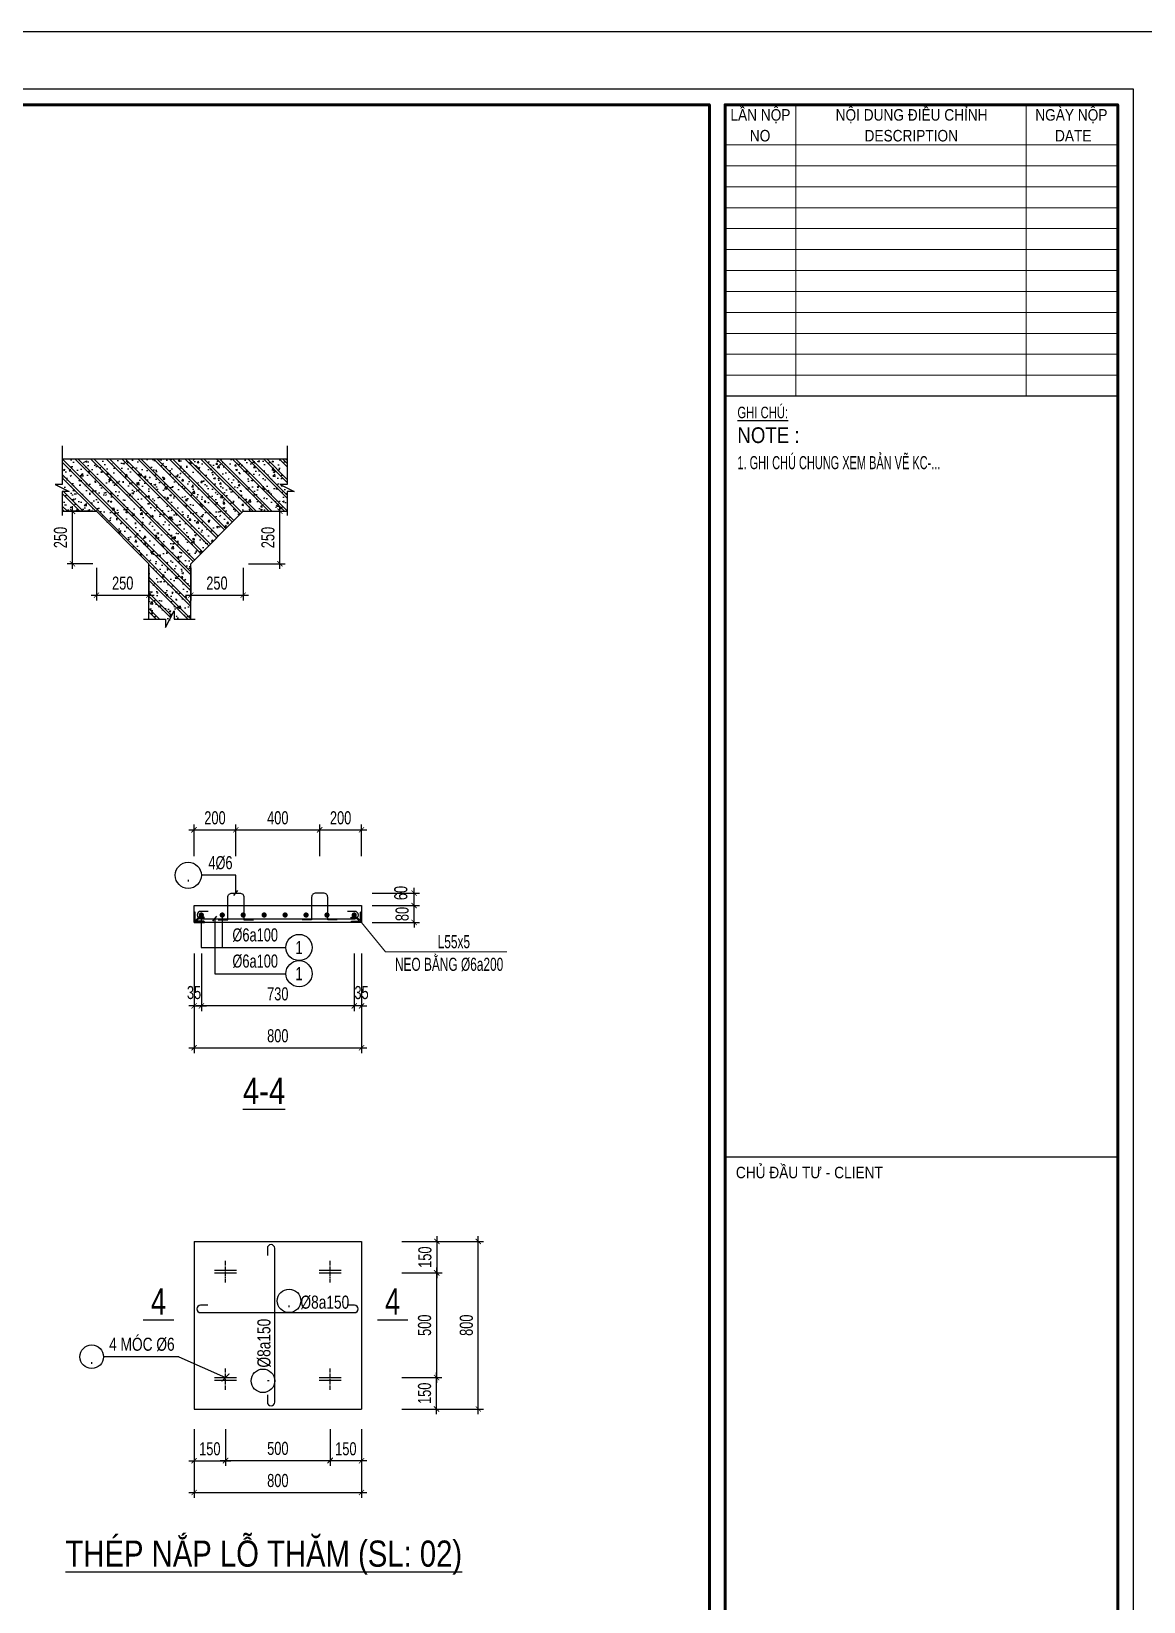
# Model space of a CAD drawing. Header units: millimetres. Extents: x -743195 to -406795, y -426565 to -367165.
# Drawn here: x -597144 to -575901, y -397150 to -367165 of the extents above; entities that cross this region are included whole.
import ezdxf
from ezdxf.enums import TextEntityAlignment as Align

# ---------------------------------------------------------------- set-up
doc = ezdxf.new("R2010")
doc.units = ezdxf.units.MM
doc.header["$LTSCALE"] = 1000
doc.header["$MEASUREMENT"] = 0
doc.linetypes.add('CENTER2', pattern=[1.125, 0.75, -0.125, 0.125, -0.125])
for name, color, linetype in [('BIGTEXT', 6, 'Continuous'), ('CDC -TEXT KHUNG', 7, 'Continuous'), ('CDC-KHUNGTEN', 7, 'Continuous'), ('CDC.01.AXIS', 160, 'CENTER2'), ('CDC.02.DIM', 1, 'Continuous'), ('CDC.03.BORDER', 3, 'Continuous'), ('CDC.05.STEEL', 4, 'Continuous'), ('CDC.06.TEXT', 2, 'Continuous'), ('CDC.10.HATCH', 251, 'Continuous'), ('CDC.14.STEELNUM', 3, 'Continuous'), ('KCS_CHI', 1, 'Continuous'), ('SOTHEP', 2, 'Continuous')]:
    doc.layers.add(name, color=color, linetype=linetype)
doc.layers.add('CDC_06.TEXT', color=2, linetype='Continuous', lineweight=18)
doc.layers.add('CDC_11.NOTE', color=8, linetype='Continuous', lineweight=18)
doc.styles.add('ARIAL', font='arial.ttf', dxfattribs={"width": 0.7})
doc.styles.add('Arial_4', font='arial.ttf', dxfattribs={"width": 0.75, "height": 3})
doc.styles.add('KCS_SMTEXT', font='arial.ttf', dxfattribs={"width": 0.7})
doc.styles.add('KT CDC', font='arial.ttf', dxfattribs={"width": 0.85, "height": 200})
doc.styles.add('SMTEXT', font='arial.ttf', dxfattribs={"width": 0.7})
doc.dimstyles.new('1.25', dxfattribs={"dimscale": 100, "dimtxt": 2.5, "dimasz": 1, "dimexe": 1, "dimexo": 0, "dimgap": 1, "dimtad": 1, "dimdec": 0, "dimlfac": 0.25, "dimdsep": 46, "dimtxsty": 'ARIAL', "dimblk": 'ARCHTICK', "dimcen": 1, "dimdle": 1, "dimclrd": 1, "dimclre": 1, "dimclrt": 2, "dimadec": 0, "dimazin": 0, "dimtfac": 0.00072, "dimtdec": 0, "dimtix": 1, "dimtmove": 2, "dimatfit": 3, "dimldrblk": 'ARCHTICK', "dimfxl": 1, "dimtolj": 1, "dimarcsym": 0})

# ---------------------------------------------------------------- blocks, each defined once
blk = doc.blocks.new('_ArchTick')
at = {"color": 0, "linetype": 'ByBlock', "const_width": 0.15}
blk.add_lwpolyline([(-0.5, -0.5), (0.5, 0.5)], dxfattribs=at)
blk = doc.blocks.new('*D357')
at = {"layer": 'CDC.02.DIM', "color": 1, "lineweight": -2, "transparency": 16777216}
for p, q in [((-594036, -393854), (-594036, -394560)), ((-593436, -393854), (-593436, -394560)), ((-594136, -394460), (-593336, -394460))]:
    blk.add_line(p, q, dxfattribs=at)
at = {"layer": 'Defpoints', "color": 0, "transparency": 16777216}
for p in [(-594036, -393854), (-593436, -393854), (-593436, -394460)]:
    blk.add_point(p, dxfattribs=at)
at = {"layer": 'CDC.02.DIM', "color": 1, "lineweight": -2, "transparency": 16777216, "xscale": 100, "yscale": 100, "zscale": 100, "rotation": 180}
blk.add_blockref('_ArchTick', (-594036, -394460), dxfattribs=at)
at = {"layer": 'CDC.02.DIM', "color": 1, "lineweight": -2, "transparency": 16777216, "xscale": 100, "yscale": 100, "zscale": 100}
blk.add_blockref('_ArchTick', (-593436, -394460), dxfattribs=at)
at = {"layer": 'CDC.02.DIM', "color": 2, "transparency": 16777216, "insert": (-593736, -394233), "char_height": 250, "attachment_point": 5, "style": 'ARIAL'}
blk.add_mtext('\\A1;150', dxfattribs=at)
blk = doc.blocks.new('*D358')
at = {"layer": 'CDC.02.DIM', "color": 1, "lineweight": -2, "transparency": 16777216}
for p, q in [((-593436, -393854), (-593436, -394553)), ((-591438, -393854), (-591438, -394553)), ((-593536, -394453), (-591338, -394453))]:
    blk.add_line(p, q, dxfattribs=at)
at = {"layer": 'Defpoints', "color": 0, "transparency": 16777216}
for p in [(-593436, -393854), (-591438, -393854), (-591438, -394453)]:
    blk.add_point(p, dxfattribs=at)
at = {"layer": 'CDC.02.DIM', "color": 1, "lineweight": -2, "transparency": 16777216, "xscale": 100, "yscale": 100, "zscale": 100, "rotation": 180}
blk.add_blockref('_ArchTick', (-593436, -394453), dxfattribs=at)
at = {"layer": 'CDC.02.DIM', "color": 1, "lineweight": -2, "transparency": 16777216, "xscale": 100, "yscale": 100, "zscale": 100}
blk.add_blockref('_ArchTick', (-591438, -394453), dxfattribs=at)
at = {"layer": 'CDC.02.DIM', "color": 2, "transparency": 16777216, "insert": (-592437, -394226), "char_height": 250, "attachment_point": 5, "style": 'ARIAL'}
blk.add_mtext('\\A1;500', dxfattribs=at)
blk = doc.blocks.new('*D359')
at = {"layer": 'CDC.02.DIM', "color": 1, "lineweight": -2, "transparency": 16777216}
for p, q in [((-591438, -393854), (-591438, -394560)), ((-590838, -393854), (-590838, -394560)), ((-590738, -394460), (-591538, -394460))]:
    blk.add_line(p, q, dxfattribs=at)
at = {"layer": 'Defpoints', "color": 0, "transparency": 16777216}
for p in [(-591438, -393854), (-590838, -393854), (-591438, -394460)]:
    blk.add_point(p, dxfattribs=at)
at = {"layer": 'CDC.02.DIM', "color": 1, "lineweight": -2, "transparency": 16777216, "xscale": 100, "yscale": 100, "zscale": 100, "rotation": 180}
blk.add_blockref('_ArchTick', (-591438, -394460), dxfattribs=at)
at = {"layer": 'CDC.02.DIM', "color": 1, "lineweight": -2, "transparency": 16777216, "xscale": 100, "yscale": 100, "zscale": 100}
blk.add_blockref('_ArchTick', (-590838, -394460), dxfattribs=at)
at = {"layer": 'CDC.02.DIM', "color": 2, "transparency": 16777216, "insert": (-591138, -394233), "char_height": 250, "attachment_point": 5, "style": 'ARIAL'}
blk.add_mtext('\\A1;150', dxfattribs=at)
blk = doc.blocks.new('*D360')
at = {"layer": 'CDC.02.DIM', "color": 1, "lineweight": -2, "transparency": 16777216}
for p, q in [((-594036, -393854), (-594036, -395166)), ((-590838, -393854), (-590838, -395166)), ((-594136, -395066), (-590738, -395066))]:
    blk.add_line(p, q, dxfattribs=at)
at = {"layer": 'Defpoints', "color": 0, "transparency": 16777216}
for p in [(-594036, -393854), (-590838, -393854), (-590838, -395066)]:
    blk.add_point(p, dxfattribs=at)
at = {"layer": 'CDC.02.DIM', "color": 1, "lineweight": -2, "transparency": 16777216, "xscale": 100, "yscale": 100, "zscale": 100, "rotation": 180}
blk.add_blockref('_ArchTick', (-594036, -395066), dxfattribs=at)
at = {"layer": 'CDC.02.DIM', "color": 1, "lineweight": -2, "transparency": 16777216, "xscale": 100, "yscale": 100, "zscale": 100}
blk.add_blockref('_ArchTick', (-590838, -395066), dxfattribs=at)
at = {"layer": 'CDC.02.DIM', "color": 2, "transparency": 16777216, "insert": (-592437, -394839), "char_height": 250, "attachment_point": 5, "style": 'ARIAL'}
blk.add_mtext('\\A1;800', dxfattribs=at)
blk = doc.blocks.new('*D361')
at = {"layer": 'CDC.02.DIM', "color": 1, "lineweight": -2, "transparency": 16777216}
for p, q in [((-589406, -393572), (-589406, -392772)), ((-590070, -392872), (-589306, -392872)), ((-590070, -393472), (-589306, -393472))]:
    blk.add_line(p, q, dxfattribs=at)
at = {"layer": 'Defpoints', "color": 0, "transparency": 16777216}
for p in [(-590070, -392872), (-589406, -392872), (-590070, -393472)]:
    blk.add_point(p, dxfattribs=at)
at = {"layer": 'CDC.02.DIM', "color": 1, "lineweight": -2, "transparency": 16777216, "xscale": 100, "yscale": 100, "zscale": 100}
for p, rotation in [((-589406, -392872), 90), ((-589406, -393472), 270)]:
    blk.add_blockref('_ArchTick', p, dxfattribs=dict(at, rotation=rotation))
at = {"layer": 'CDC.02.DIM', "color": 2, "transparency": 16777216, "insert": (-589634, -393172), "char_height": 250, "attachment_point": 5, "rotation": 90, "style": 'ARIAL'}
blk.add_mtext('\\A1;150', dxfattribs=at)
blk = doc.blocks.new('*D362')
at = {"layer": 'CDC.02.DIM', "color": 1, "lineweight": -2, "transparency": 16777216}
for p, q in [((-590070, -390272), (-589299, -390272)), ((-589399, -390172), (-589399, -390972)), ((-590070, -390872), (-589299, -390872))]:
    blk.add_line(p, q, dxfattribs=at)
at = {"layer": 'Defpoints', "color": 0, "transparency": 16777216}
for p in [(-590070, -390272), (-590070, -390872), (-589399, -390872)]:
    blk.add_point(p, dxfattribs=at)
at = {"layer": 'CDC.02.DIM', "color": 1, "lineweight": -2, "transparency": 16777216, "xscale": 100, "yscale": 100, "zscale": 100}
for p, rotation in [((-589399, -390272), 90), ((-589399, -390872), 270)]:
    blk.add_blockref('_ArchTick', p, dxfattribs=dict(at, rotation=rotation))
at = {"layer": 'CDC.02.DIM', "color": 2, "transparency": 16777216, "insert": (-589627, -390572), "char_height": 250, "attachment_point": 5, "rotation": 90, "style": 'ARIAL'}
blk.add_mtext('\\A1;150', dxfattribs=at)
blk = doc.blocks.new('*D363')
at = {"layer": 'CDC.02.DIM', "color": 1, "lineweight": -2, "transparency": 16777216}
for p, q in [((-590070, -390872), (-589306, -390872)), ((-589406, -390772), (-589406, -392972)), ((-590070, -392872), (-589306, -392872))]:
    blk.add_line(p, q, dxfattribs=at)
at = {"layer": 'Defpoints', "color": 0, "transparency": 16777216}
for p in [(-590070, -390872), (-590070, -392872), (-589406, -392872)]:
    blk.add_point(p, dxfattribs=at)
at = {"layer": 'CDC.02.DIM', "color": 1, "lineweight": -2, "transparency": 16777216, "xscale": 100, "yscale": 100, "zscale": 100}
for p, rotation in [((-589406, -390872), 90), ((-589406, -392872), 270)]:
    blk.add_blockref('_ArchTick', p, dxfattribs=dict(at, rotation=rotation))
at = {"layer": 'CDC.02.DIM', "color": 2, "transparency": 16777216, "insert": (-589634, -391872), "char_height": 250, "attachment_point": 5, "rotation": 90, "style": 'ARIAL'}
blk.add_mtext('\\A1;500', dxfattribs=at)
blk = doc.blocks.new('*D364')
at = {"layer": 'CDC.02.DIM', "color": 1, "lineweight": -2, "transparency": 16777216}
for p, q in [((-590070, -390272), (-588508, -390272)), ((-588608, -393572), (-588608, -390172)), ((-590070, -393472), (-588508, -393472))]:
    blk.add_line(p, q, dxfattribs=at)
at = {"layer": 'Defpoints', "color": 0, "transparency": 16777216}
for p in [(-590070, -390272), (-588608, -390272), (-590070, -393472)]:
    blk.add_point(p, dxfattribs=at)
at = {"layer": 'CDC.02.DIM', "color": 1, "lineweight": -2, "transparency": 16777216, "xscale": 100, "yscale": 100, "zscale": 100}
for p, rotation in [((-588608, -390272), 90), ((-588608, -393472), 270)]:
    blk.add_blockref('_ArchTick', p, dxfattribs=dict(at, rotation=rotation))
at = {"layer": 'CDC.02.DIM', "color": 2, "transparency": 16777216, "insert": (-588836, -391872), "char_height": 250, "attachment_point": 5, "rotation": 90, "style": 'ARIAL'}
blk.add_mtext('\\A1;800', dxfattribs=at)
blk = doc.blocks.new('CDTA1')
at = {"layer": 'CDC-KHUNGTEN', "color": 6, "lineweight": 25}
blk.add_line((0, 90), (-75, 90), dxfattribs=at)
at = {"layer": 'CDC-KHUNGTEN', "color": 6, "style": 'KT CDC', "width": 0.85}
blk.add_text('CHỦ ĐẦU TƯ - CLIENT', height=2.2, dxfattribs=at).set_placement((-72.93, 86))
blk = doc.blocks.new('KHUNG A1')
at = {"layer": 'CDC-KHUNGTEN', "color": 8, "lineweight": 9}
for p, q in [((10382.72, 1278.17), (10382.72, 1222.51)), ((10426.72, 1278.17), (10426.72, 1222.51)), ((10444.22, 1270.51), (10369.22, 1270.51)), ((10444.22, 1266.51), (10369.22, 1266.51)), ((10444.22, 1262.51), (10369.22, 1262.51)), ((10444.22, 1258.51), (10369.22, 1258.51)), ((10444.22, 1254.51), (10369.22, 1254.51)), ((10444.22, 1250.51), (10369.22, 1250.51)), ((10444.22, 1246.51), (10369.22, 1246.51)), ((10444.22, 1242.51), (10369.22, 1242.51)), ((10444.22, 1238.51), (10369.22, 1238.51)), ((10444.22, 1234.51), (10369.22, 1234.51)), ((10444.22, 1230.51), (10369.22, 1230.51)), ((10444.22, 1226.51), (10369.22, 1226.51))]:
    blk.add_line(p, q, dxfattribs=at)
at = {"layer": 'CDC-KHUNGTEN', "color": 6, "lineweight": 25}
blk.add_line((10444.22, 1222.51), (10369.22, 1222.51), dxfattribs=at)
at = {"layer": 'CDC-KHUNGTEN', "color": 8}
blk.add_lwpolyline([(10368.18, 709.17), (10447.22, 709.17), (10447.22, 1281.17), (9647.22, 1281.17), (9647.22, 709.17), (10368.18, 709.17)], dxfattribs=at)
at = {"layer": 'CDC-KHUNGTEN', "color": 255, "lineweight": 60}
blk.add_lwpolyline([(10366.22, 712.17), (10366.22, 1278.17), (9650.22, 1278.17), (9650.22, 712.17), (10366.22, 712.17)], close=True, dxfattribs=at)
blk.add_lwpolyline([(10369.22, 712.17), (10444.22, 712.17), (10444.22, 1278.17), (10369.22, 1278.17), (10369.22, 712.17)], dxfattribs=at)
at = {"layer": 'Defpoints', "color": 1, "ltscale": 0.2}
blk.add_lwpolyline([(9617.22, 698.17), (9617.22, 1292.17), (10458.22, 1292.17), (10458.22, 698.17), (9617.22, 698.17)], close=True, dxfattribs=at)
at = {"layer": 'CDC-KHUNGTEN'}
blk.add_blockref('CDTA1', (10444.22, 987.17), dxfattribs=at)
at = {"layer": 'CDC -TEXT KHUNG', "color": 7, "style": 'KT CDC', "width": 0.85}
for s, p in [('NO', (10373.95, 1271.16)), ('DESCRIPTION', (10395.86, 1271.16)), ('DATE', (10432.24, 1271.16))]:
    blk.add_text(s, height=2.2, dxfattribs=at).set_placement(p)
at = {"layer": 'CDC -TEXT KHUNG', "char_height": 2.2, "attachment_point": 2, "line_spacing_factor": 0.941778, "style": 'KT CDC'}
for s, insert, width in [('LẦN NỘP', (10375.98, 1277.33), 14.6422), ('NỘI DUNG ĐIỀU CHỈNH', (10404.85, 1277.33), 36.9971), ('NGÀY NỘP', (10435.36, 1277.33), 17.5559)]:
    blk.add_mtext(s, dxfattribs=dict(at, insert=insert, width=width))
at = {"layer": 'CDC-KHUNGTEN', "color": 7, "style": 'Arial_4', "width": 0.85}
blk.add_text('NOTE :', height=3, dxfattribs=at).set_placement((10371.58, 1213.57))
at = {"layer": 'CDC-KHUNGTEN', "color": 6, "insert": (10371.58, 1220.51), "char_height": 2.2, "width": 18.8196, "attachment_point": 1, "style": 'ARIAL'}
blk.add_mtext('{\\LGHI CHÚ:}', dxfattribs=at)
blk = doc.blocks.new('*D446')
at = {"layer": 'CDC.02.DIM', "color": 1, "lineweight": -2, "transparency": 16777216}
for p, q in [((-595900, -377411), (-595900, -378030)), ((-594900, -377411), (-594900, -378030)), ((-596000, -377930), (-594800, -377930))]:
    blk.add_line(p, q, dxfattribs=at)
at = {"layer": 'Defpoints', "color": 0, "transparency": 16777216}
for p in [(-595900, -377411), (-594900, -377411), (-594900, -377930)]:
    blk.add_point(p, dxfattribs=at)
at = {"layer": 'CDC.02.DIM', "color": 1, "lineweight": -2, "transparency": 16777216, "xscale": 100, "yscale": 100, "zscale": 100, "rotation": 180}
blk.add_blockref('_ArchTick', (-595900, -377930), dxfattribs=at)
at = {"layer": 'CDC.02.DIM', "color": 1, "lineweight": -2, "transparency": 16777216, "xscale": 100, "yscale": 100, "zscale": 100}
blk.add_blockref('_ArchTick', (-594900, -377930), dxfattribs=at)
at = {"layer": 'CDC.02.DIM', "color": 2, "transparency": 16777216, "insert": (-595400, -377702), "char_height": 250, "attachment_point": 5, "style": 'ARIAL'}
blk.add_mtext('\\A1;250', dxfattribs=at)
blk = doc.blocks.new('*D447')
at = {"layer": 'CDC.02.DIM', "color": 1, "lineweight": -2, "transparency": 16777216}
for p, q in [((-596360, -377430), (-596360, -376230)), ((-595970, -376330), (-596460, -376330)), ((-595970, -377330), (-596460, -377330))]:
    blk.add_line(p, q, dxfattribs=at)
at = {"layer": 'Defpoints', "color": 0, "transparency": 16777216}
for p in [(-596360, -376330), (-595970, -376330), (-595970, -377330)]:
    blk.add_point(p, dxfattribs=at)
at = {"layer": 'CDC.02.DIM', "color": 1, "lineweight": -2, "transparency": 16777216, "xscale": 100, "yscale": 100, "zscale": 100}
for p, rotation in [((-596360, -376330), 90), ((-596360, -377330), 270)]:
    blk.add_blockref('_ArchTick', p, dxfattribs=dict(at, rotation=rotation))
at = {"layer": 'CDC.02.DIM', "color": 2, "transparency": 16777216, "insert": (-596588, -376830), "char_height": 250, "attachment_point": 5, "rotation": 90, "style": 'ARIAL'}
blk.add_mtext('\\A1;250', dxfattribs=at)
blk = doc.blocks.new('*D448')
at = {"layer": 'CDC.02.DIM', "color": 1, "lineweight": -2, "transparency": 16777216}
for p, q in [((-594100, -377411), (-594100, -378030)), ((-593100, -377411), (-593100, -378030)), ((-594200, -377930), (-593000, -377930))]:
    blk.add_line(p, q, dxfattribs=at)
at = {"layer": 'Defpoints', "color": 0, "transparency": 16777216}
for p in [(-594100, -377411), (-593100, -377411), (-593100, -377930)]:
    blk.add_point(p, dxfattribs=at)
at = {"layer": 'CDC.02.DIM', "color": 1, "lineweight": -2, "transparency": 16777216, "xscale": 100, "yscale": 100, "zscale": 100, "rotation": 180}
blk.add_blockref('_ArchTick', (-594100, -377930), dxfattribs=at)
at = {"layer": 'CDC.02.DIM', "color": 1, "lineweight": -2, "transparency": 16777216, "xscale": 100, "yscale": 100, "zscale": 100}
blk.add_blockref('_ArchTick', (-593100, -377930), dxfattribs=at)
at = {"layer": 'CDC.02.DIM', "color": 2, "transparency": 16777216, "insert": (-593600, -377702), "char_height": 250, "attachment_point": 5, "style": 'ARIAL'}
blk.add_mtext('\\A1;250', dxfattribs=at)
blk = doc.blocks.new('*D449')
at = {"layer": 'CDC.02.DIM', "color": 1, "lineweight": -2, "transparency": 16777216}
for p, q in [((-592398, -377430), (-592398, -376230)), ((-592995, -376330), (-592298, -376330)), ((-592995, -377330), (-592298, -377330))]:
    blk.add_line(p, q, dxfattribs=at)
at = {"layer": 'Defpoints', "color": 0, "transparency": 16777216}
for p in [(-592995, -376330), (-592398, -376330), (-592995, -377330)]:
    blk.add_point(p, dxfattribs=at)
at = {"layer": 'CDC.02.DIM', "color": 1, "lineweight": -2, "transparency": 16777216, "xscale": 100, "yscale": 100, "zscale": 100}
for p, rotation in [((-592398, -376330), 90), ((-592398, -377330), 270)]:
    blk.add_blockref('_ArchTick', p, dxfattribs=dict(at, rotation=rotation))
at = {"layer": 'CDC.02.DIM', "color": 2, "transparency": 16777216, "insert": (-592626, -376830), "char_height": 250, "attachment_point": 5, "rotation": 90, "style": 'ARIAL'}
blk.add_mtext('\\A1;250', dxfattribs=at)
blk = doc.blocks.new('*D456')
at = {"layer": 'CDC.02.DIM', "color": 1, "lineweight": -2, "transparency": 16777216}
for p, q in [((-589834, -383859), (-589834, -383759)), ((-590634, -383859), (-589734, -383859)), ((-589834, -384179), (-589834, -383859)), ((-590634, -384179), (-589734, -384179)), ((-589834, -384179), (-589834, -384279))]:
    blk.add_line(p, q, dxfattribs=at)
at = {"layer": 'Defpoints', "color": 0, "transparency": 16777216}
for p in [(-590634, -383859), (-589834, -383859), (-590634, -384179)]:
    blk.add_point(p, dxfattribs=at)
at = {"layer": 'CDC.02.DIM', "color": 1, "lineweight": -2, "transparency": 16777216, "xscale": 100, "yscale": 100, "zscale": 100}
for p, rotation in [((-589834, -383859), 270), ((-589834, -384179), 90)]:
    blk.add_blockref('_ArchTick', p, dxfattribs=dict(at, rotation=rotation))
at = {"layer": 'CDC.02.DIM', "color": 2, "transparency": 16777216, "insert": (-590062, -384019), "char_height": 250, "attachment_point": 5, "rotation": 90, "style": 'ARIAL'}
blk.add_mtext('\\A1;80', dxfattribs=at)
blk = doc.blocks.new('*D457')
at = {"layer": 'CDC.02.DIM', "color": 1, "lineweight": -2, "transparency": 16777216}
for p, q in [((-593898, -384774), (-593898, -385874)), ((-590978, -384774), (-590978, -385874)), ((-590878, -385774), (-593998, -385774))]:
    blk.add_line(p, q, dxfattribs=at)
at = {"layer": 'Defpoints', "color": 0, "transparency": 16777216}
for p in [(-593898, -384774), (-590978, -384774), (-593898, -385774)]:
    blk.add_point(p, dxfattribs=at)
at = {"layer": 'CDC.02.DIM', "color": 1, "lineweight": -2, "transparency": 16777216, "xscale": 100, "yscale": 100, "zscale": 100, "rotation": 180}
blk.add_blockref('_ArchTick', (-593898, -385774), dxfattribs=at)
at = {"layer": 'CDC.02.DIM', "color": 1, "lineweight": -2, "transparency": 16777216, "xscale": 100, "yscale": 100, "zscale": 100}
blk.add_blockref('_ArchTick', (-590978, -385774), dxfattribs=at)
at = {"layer": 'CDC.02.DIM', "color": 2, "transparency": 16777216, "insert": (-592438, -385546), "char_height": 250, "attachment_point": 5, "style": 'ARIAL'}
blk.add_mtext('\\A1;730', dxfattribs=at)
blk = doc.blocks.new('*D458')
at = {"layer": 'CDC.02.DIM', "color": 1, "lineweight": -2, "transparency": 16777216}
for p, q in [((-590978, -384774), (-590978, -385874)), ((-590838, -384774), (-590838, -385874)), ((-590978, -385774), (-591078, -385774)), ((-590838, -385774), (-590978, -385774)), ((-590838, -385774), (-590738, -385774))]:
    blk.add_line(p, q, dxfattribs=at)
at = {"layer": 'Defpoints', "color": 0, "transparency": 16777216}
for p in [(-590978, -384774), (-590838, -384774), (-590978, -385774)]:
    blk.add_point(p, dxfattribs=at)
at = {"layer": 'CDC.02.DIM', "color": 1, "lineweight": -2, "transparency": 16777216, "xscale": 100, "yscale": 100, "zscale": 100}
blk.add_blockref('_ArchTick', (-590978, -385774), dxfattribs=at)
at = {"layer": 'CDC.02.DIM', "color": 1, "lineweight": -2, "transparency": 16777216, "xscale": 100, "yscale": 100, "zscale": 100, "rotation": 180}
blk.add_blockref('_ArchTick', (-590838, -385774), dxfattribs=at)
at = {"layer": 'CDC.02.DIM', "color": 2, "transparency": 16777216, "insert": (-590838, -385521), "char_height": 250, "attachment_point": 5, "style": 'ARIAL'}
blk.add_mtext('\\A1;35', dxfattribs=at)
blk = doc.blocks.new('*D459')
at = {"layer": 'CDC.02.DIM', "color": 1, "lineweight": -2, "transparency": 16777216}
for p, q in [((-594038, -384774), (-594038, -385874)), ((-593898, -384774), (-593898, -385874)), ((-594038, -385774), (-594138, -385774)), ((-594038, -385774), (-593898, -385774)), ((-593898, -385774), (-593798, -385774))]:
    blk.add_line(p, q, dxfattribs=at)
at = {"layer": 'Defpoints', "color": 0, "transparency": 16777216}
for p in [(-594038, -384774), (-593898, -384774), (-593898, -385774)]:
    blk.add_point(p, dxfattribs=at)
at = {"layer": 'CDC.02.DIM', "color": 1, "lineweight": -2, "transparency": 16777216, "xscale": 100, "yscale": 100, "zscale": 100}
blk.add_blockref('_ArchTick', (-594038, -385774), dxfattribs=at)
at = {"layer": 'CDC.02.DIM', "color": 1, "lineweight": -2, "transparency": 16777216, "xscale": 100, "yscale": 100, "zscale": 100, "rotation": 180}
blk.add_blockref('_ArchTick', (-593898, -385774), dxfattribs=at)
at = {"layer": 'CDC.02.DIM', "color": 2, "transparency": 16777216, "insert": (-594038, -385521), "char_height": 250, "attachment_point": 5, "style": 'ARIAL'}
blk.add_mtext('\\A1;35', dxfattribs=at)
blk = doc.blocks.new('*D460')
at = {"layer": 'CDC.02.DIM', "color": 1, "lineweight": -2, "transparency": 16777216}
for p, q in [((-594038, -384774), (-594038, -386674)), ((-590838, -384774), (-590838, -386674)), ((-594138, -386574), (-590738, -386574))]:
    blk.add_line(p, q, dxfattribs=at)
at = {"layer": 'Defpoints', "color": 0, "transparency": 16777216}
for p in [(-594038, -384774), (-590838, -384774), (-590838, -386574)]:
    blk.add_point(p, dxfattribs=at)
at = {"layer": 'CDC.02.DIM', "color": 1, "lineweight": -2, "transparency": 16777216, "xscale": 100, "yscale": 100, "zscale": 100, "rotation": 180}
blk.add_blockref('_ArchTick', (-594038, -386574), dxfattribs=at)
at = {"layer": 'CDC.02.DIM', "color": 1, "lineweight": -2, "transparency": 16777216, "xscale": 100, "yscale": 100, "zscale": 100}
blk.add_blockref('_ArchTick', (-590838, -386574), dxfattribs=at)
at = {"layer": 'CDC.02.DIM', "color": 2, "transparency": 16777216, "insert": (-592438, -386346), "char_height": 250, "attachment_point": 5, "style": 'ARIAL'}
blk.add_mtext('\\A1;800', dxfattribs=at)
blk = doc.blocks.new('*D461')
at = {"layer": 'CDC.02.DIM', "color": 1, "lineweight": -2, "transparency": 16777216}
for p, q in [((-590634, -383619), (-589734, -383619)), ((-589834, -383959), (-589834, -383519)), ((-590634, -383859), (-589734, -383859))]:
    blk.add_line(p, q, dxfattribs=at)
at = {"layer": 'Defpoints', "color": 0, "transparency": 16777216}
for p in [(-590634, -383619), (-589834, -383619), (-590634, -383859)]:
    blk.add_point(p, dxfattribs=at)
at = {"layer": 'CDC.02.DIM', "color": 1, "lineweight": -2, "transparency": 16777216, "xscale": 100, "yscale": 100, "zscale": 100}
for p, rotation in [((-589834, -383619), 90), ((-589834, -383859), 270)]:
    blk.add_blockref('_ArchTick', p, dxfattribs=dict(at, rotation=rotation))
at = {"layer": 'CDC.02.DIM', "color": 2, "transparency": 16777216, "insert": (-590087, -383619), "char_height": 250, "attachment_point": 5, "rotation": 90, "style": 'ARIAL'}
blk.add_mtext('\\A1;60', dxfattribs=at)
blk = doc.blocks.new('*D462')
at = {"layer": 'CDC.02.DIM', "color": 1, "lineweight": -2, "transparency": 16777216}
for p, q in [((-594138, -382412), (-593138, -382412)), ((-594038, -382914), (-594038, -382312)), ((-593238, -382914), (-593238, -382312))]:
    blk.add_line(p, q, dxfattribs=at)
at = {"layer": 'Defpoints', "color": 0, "transparency": 16777216}
for p in [(-593238, -382412), (-594038, -382914, 0), (-593238, -382914, 0)]:
    blk.add_point(p, dxfattribs=at)
at = {"layer": 'CDC.02.DIM', "color": 1, "lineweight": -2, "transparency": 16777216, "xscale": 100, "yscale": 100, "zscale": 100, "rotation": 180}
blk.add_blockref('_ArchTick', (-594038, -382412), dxfattribs=at)
at = {"layer": 'CDC.02.DIM', "color": 1, "lineweight": -2, "transparency": 16777216, "xscale": 100, "yscale": 100, "zscale": 100}
blk.add_blockref('_ArchTick', (-593238, -382412), dxfattribs=at)
at = {"layer": 'CDC.02.DIM', "color": 2, "transparency": 16777216, "insert": (-593638, -382184), "char_height": 250, "attachment_point": 5, "style": 'ARIAL'}
blk.add_mtext('\\A1;200', dxfattribs=at)
blk = doc.blocks.new('*D463')
at = {"layer": 'CDC.02.DIM', "color": 1, "lineweight": -2, "transparency": 16777216}
for p, q in [((-591738, -382412), (-590738, -382412)), ((-591638, -382914), (-591638, -382312)), ((-590838, -382914), (-590838, -382312))]:
    blk.add_line(p, q, dxfattribs=at)
at = {"layer": 'Defpoints', "color": 0, "transparency": 16777216}
for p in [(-590838, -382412), (-591638, -382914, 0), (-590838, -382914, 0)]:
    blk.add_point(p, dxfattribs=at)
at = {"layer": 'CDC.02.DIM', "color": 1, "lineweight": -2, "transparency": 16777216, "xscale": 100, "yscale": 100, "zscale": 100, "rotation": 180}
blk.add_blockref('_ArchTick', (-591638, -382412), dxfattribs=at)
at = {"layer": 'CDC.02.DIM', "color": 1, "lineweight": -2, "transparency": 16777216, "xscale": 100, "yscale": 100, "zscale": 100}
blk.add_blockref('_ArchTick', (-590838, -382412), dxfattribs=at)
at = {"layer": 'CDC.02.DIM', "color": 2, "transparency": 16777216, "insert": (-591238, -382184), "char_height": 250, "attachment_point": 5, "style": 'ARIAL'}
blk.add_mtext('\\A1;200', dxfattribs=at)
blk = doc.blocks.new('*D470')
at = {"layer": 'CDC.02.DIM', "color": 1, "lineweight": -2, "transparency": 16777216}
for p, q in [((-593338, -382412), (-591538, -382412)), ((-593238, -382914), (-593238, -382312)), ((-591638, -382914), (-591638, -382312))]:
    blk.add_line(p, q, dxfattribs=at)
at = {"layer": 'Defpoints', "color": 0, "transparency": 16777216}
for p in [(-591638, -382412), (-593238, -382914), (-591638, -382914)]:
    blk.add_point(p, dxfattribs=at)
at = {"layer": 'CDC.02.DIM', "color": 1, "lineweight": -2, "transparency": 16777216, "xscale": 100, "yscale": 100, "zscale": 100, "rotation": 180}
blk.add_blockref('_ArchTick', (-593238, -382412), dxfattribs=at)
at = {"layer": 'CDC.02.DIM', "color": 1, "lineweight": -2, "transparency": 16777216, "xscale": 100, "yscale": 100, "zscale": 100}
blk.add_blockref('_ArchTick', (-591638, -382412), dxfattribs=at)
at = {"layer": 'CDC.02.DIM', "color": 2, "transparency": 16777216, "insert": (-592438, -382184), "char_height": 250, "attachment_point": 5, "style": 'ARIAL'}
blk.add_mtext('\\A1;400', dxfattribs=at)
blk = doc.blocks.new('A$C191E2FDA')
at = {"layer": 'CDC_11.NOTE', "ltscale": 3}
h = blk.add_hatch(dxfattribs=at)
h.set_pattern_fill('_USER', color=256, scale=20, angle=45, style=0, pattern_type=0)
h.set_pattern_definition([(45, (2660847.757, 726461.713), (-14.14213562, 14.14213562), [])])
edge = h.paths.add_edge_path()
edge.add_arc((-48, 48), 28, 270, 360)
edge.add_line((-20, 48), (-20, 188))
edge.add_arc((-8, 188), 12, 450, 540, ccw=False)
edge.add_line((-8, 200), (0, 200))
edge.add_line((0, 200), (0, 0))
edge.add_line((0, 0), (-200, 0))
edge.add_line((-200, 0), (-200, 8))
edge.add_arc((-188, 8), 12, 450, 540, ccw=False)
edge.add_line((-188, 20), (-48, 20))
at = {"layer": 'CDC.05.STEEL', "ltscale": 3}
blk.add_lwpolyline([(-8, 200), (0, 200), (0, 0), (-200, 0), (-200, 8, -0.414214), (-188, 20), (-48, 20, 0.414214), (-20, 48), (-20, 188, -0.414214)], format="xyb", close=True, dxfattribs=at)
blk.add_lwpolyline([(-18, 0), (-86, 64, 0.190141), (-120, 78), (-196, 78), (-196, 102), (-111, 102, -0.190141), (-77, 88), (0, 16)], format="xyb", dxfattribs=at)

msp = doc.modelspace()

# ---------------------------------------------------------------- hatches: boundary and pattern name
at = {"layer": 'CDC.10.HATCH'}
h = msp.add_hatch(dxfattribs=at)
h.set_pattern_fill('CHAU-02', color=256, scale=50, style=0, pattern_type=2)
h.set_pattern_definition([(50, (59029, -193124.27), (358.63009, -31.37607), [37.5, -412.5]), (355, (59029, -193124.27), (-69.37567, 376.09607), [30, -330]), (100.4514, (59058.88, -193126.9), (289.25469, 344.71977), [31.8701, -350.57106]), (46.1842, (59029, -193024.27), (533.62052, -82.7595), [56.25, -618.75]), (96.6356, (59073.46, -193031.17), (467.33135, 487.05894), [47.80514, -525.8565]), (351.1842, (59029, -193024.27), (467.33097, 487.0593), [45, -495]), (21, (59079, -193049.27), (298.45353, -201.30945), [37.5, -412.5]), (226, (59079, -193049.27), (335.94106, -182.7699), [30, -330]), (71.4514, (59103.86, -193066.05), (420.11131, 161.26525), [31.8701, -350.57106]), (67.5, (59028.99, -193124.27), (-77.958092, 147.18723), [0, -326, 0, -335, 0, -331.25]), (4.5, (59029, -193124.27), (141.67546, 190.051594), [0, -191, 0, -318.5, 0, -126.25]), (327.5, (58917.49, -193124.27), (266.911218, -11.277436), [0, -125, 0, -390, 0, -517.5]), (317.5, (58867.5, -193124.27), (291.593085, 50.05249), [0, -162.5, 0, -259, 0, -367.5]), (315, (59029, -193124.27), (150.26019, 150.26019), []), (315, (59029, -193063.02), (150.26019, 150.26019), [])])
h.paths.add_polyline_path([(-592258.6, -376329.6), (-593100, -376329.6), (-594100, -377329.6), (-594100, -378387.3), (-594420, -378387.3), (-594420, -378227.3), (-594580, -378547.3), (-594580, -378387.3), (-594900, -378387.3), (-594900, -377329.6), (-595900, -376329.6), (-596557.4, -376329.6), (-596557.4, -375953.4), (-596422, -375953.4), (-596692.8, -375818), (-596557.4, -375818), (-596557.4, -375329.6), (-592258.6, -375329.6), (-592258.6, -375818), (-592414.6, -375807.7), (-592143.8, -375943.2), (-592258.6, -375953.4)])

# ---------------------------------------------------------------- linework, layer by layer
at = {"layer": 'CDC.01.AXIS', "ltscale": 0.1}
for p, q in [((-593436.5, -391056.7, 0), (-593436.5, -390636, 0)), ((-591438.5, -391056.7, 0), (-591438.5, -390636, 0)), ((-593436.5, -393108.7, 0), (-593436.5, -392688, 0)), ((-591438.5, -393108.7, 0), (-591438.5, -392688, 0))]:
    msp.add_line(p, q, dxfattribs=at)
at = {"layer": 'CDC.03.BORDER'}
for p, q in [((-596557.4, -375329.6), (-592258.6, -375329.6)), ((-596557.4, -376329.6), (-595900, -376329.6)), ((-594900, -377329.6), (-595900, -376329.6)), ((-594100, -377329.6), (-593100, -376329.6)), ((-593100, -376329.6), (-592258.6, -376329.6)), ((-594900, -378387.3), (-594900, -377329.6)), ((-594100, -378387.3), (-594100, -377329.6)), ((-591038.5, -383858.8, 0), (-590838.5, -383858.8, 0)), ((-594036.5, -390272.3, 0), (-590838.5, -390272.3, 0)), ((-594036.5, -390272.3, 0), (-594036.5, -393472.3, 0)), ((-590838.5, -390272.3, 0), (-590838.5, -393472.3, 0)), ((-593646.8, -390820.3, 0), (-593226.1, -390820.3, 0)), ((-593646.8, -390872.3, 0), (-593226.1, -390872.3, 0)), ((-591648.8, -390820.3, 0), (-591228.1, -390820.3, 0)), ((-591648.8, -390872.3, 0), (-591228.1, -390872.3, 0)), ((-593646.8, -392872.3, 0), (-593226.1, -392872.3, 0)), ((-593646.8, -392924.3, 0), (-593226.1, -392924.3, 0)), ((-591648.8, -392872.3, 0), (-591228.1, -392872.3, 0)), ((-591648.8, -392924.3, 0), (-591228.1, -392924.3, 0)), ((-594036.5, -393472.3, 0), (-590838.5, -393472.3, 0))]:
    msp.add_line(p, q, dxfattribs=at)
at = {"layer": 'CDC.03.BORDER', "elevation": 0}
msp.add_lwpolyline([(-590838.5, -384178.8), (-594038.5, -384178.8), (-594038.5, -383858.8), (-590838.5, -383858.8)], close=True, dxfattribs=at)
at = {"layer": 'CDC.05.STEEL', "elevation": 0}
for points in [[(-593575.6, -384127.9), (-593391.7, -384127.9), (-593391.7, -383699.4, -0.4142136), (-593311.7, -383619.4), (-593165.2, -383619.4, -0.4142136), (-593085.2, -383699.4), (-593085.2, -384127.9), (-592901.3, -384127.9)], [(-591301.3, -384127.9), (-591485.2, -384127.9), (-591485.2, -383699.4, 0.4142136), (-591565.2, -383619.4), (-591711.7, -383619.4, 0.4142136), (-591791.7, -383699.4), (-591791.7, -384127.9), (-591975.6, -384127.9)], [(-593768.5, -383968.8), (-593908.5, -383968.8, 1), (-593908.5, -384108.8), (-590968.5, -384108.8, 1), (-590968.5, -383968.8), (-591108.5, -383968.8)], [(-592637.3, -393202.3), (-592637.3, -393342.3, 1), (-592497.3, -393342.3), (-592497.3, -390402.3, 1), (-592637.3, -390402.3), (-592637.3, -390542.3)], [(-593773.2, -391492.1), (-593913.2, -391492.1, 1), (-593913.2, -391632.1), (-590973.2, -391632.1, 1), (-590973.2, -391492.1), (-591113.2, -391492.1)]]:
    msp.add_lwpolyline(points, format="xyb", dxfattribs=at)
at = {"layer": 'CDC.05.STEEL', "const_width": 50, "elevation": 0}
for points in [[(-593873.5, -384038.8, -1), (-593923.5, -384038.8, -1)], [(-593473.5, -384038.8, -1), (-593523.5, -384038.8, -1)], [(-593073.5, -384038.8, -1), (-593123.5, -384038.8, -1)], [(-592673.5, -384038.8, -1), (-592723.5, -384038.8, -1)], [(-592273.5, -384038.8, -1), (-592323.5, -384038.8, -1)], [(-591873.5, -384038.8, -1), (-591923.5, -384038.8, -1)], [(-591473.5, -384038.8, -1), (-591523.5, -384038.8, -1)], [(-591003.5, -384038.8, 1), (-590953.5, -384038.8, 1)]]:
    msp.add_lwpolyline(points, format="xyb", close=True, dxfattribs=at)
at = {"layer": 'CDC.14.STEELNUM'}
for centre in [(-594148.1, -383279.8, 0), (-592032.1, -384658.8, 0), (-592032.1, -385158.8, 0)]:
    msp.add_circle(centre, 250, dxfattribs=at)
at = {"layer": 'CDC_11.NOTE', "ltscale": 3}
msp.add_lwpolyline([(-590838.5, -384178.8), (-590382.8, -384740), (-588065, -384740)], dxfattribs=at)
at = {"layer": 'KCS_CHI'}
for p, q in [((-593238.5, -383279.8, 0), (-593894.7, -383279.8, 0)), ((-593238.5, -383619.4, 0), (-593238.5, -383279.8, 0)), ((-593277.4, -383665.7, 0), (-593199.5, -383573.1, 0)), ((-593898.5, -384038, 0), (-593898.5, -384658.8, 0)), ((-593679.1, -384156.1, 0), (-593601.2, -384063.5, 0)), ((-593502.1, -384038.8, 0), (-593502.1, -384658.8, 0)), ((-593640.2, -384109.8, 0), (-593640.2, -385158.8, 0)), ((-593898.5, -384658.8, 0), (-592285.5, -384658.8, 0)), ((-593640.2, -385158.8, 0), (-592285.5, -385158.8, 0)), ((-594326.6, -392474.3, 0), (-595768, -392474.3, 0)), ((-594326.6, -392474.3, 0), (-593436.5, -392872.3, 0))]:
    msp.add_line(p, q, dxfattribs=at)
for points in [[(-596557.4, -375082.1), (-596557.4, -375818), (-596692.8, -375818), (-596422, -375953.4), (-596557.4, -375953.4), (-596557.4, -376410.8)], [(-592258.6, -375082.1), (-592258.6, -375818), (-592394, -375818), (-592123.2, -375953.4), (-592258.6, -375953.4), (-592258.6, -376409.8)], [(-595001.2, -378387.3), (-594580, -378387.3), (-594580, -378547.3), (-594420, -378227.3), (-594420, -378387.3), (-594014, -378387.3)]]:
    msp.add_lwpolyline(points, dxfattribs=at)
at = {"layer": 'KCS_CHI', "color": 1}
for centre in [(-592222.9, -391407.2, 0), (-595992.9, -392474.3, 0), (-592722.2, -392933.3, 0)]:
    msp.add_circle(centre, 224.9, dxfattribs=at)

# ---------------------------------------------------------------- block references
at = {"xscale": 100, "yscale": 100, "zscale": 100}
msp.add_blockref('KHUNG A1', (-1620817.3, -496382.7), dxfattribs=at)
at = {"layer": 'CDC.02.DIM', "xscale": -1}
msp.add_blockref('A$C191E2FDA', (-594038.5, -384178.8, 0), dxfattribs=at)
at = {"layer": 'CDC.02.DIM'}
msp.add_blockref('A$C191E2FDA', (-590838.5, -384178.8, 0), dxfattribs=at)
at = {"layer": 'KCS_CHI', "xscale": -150, "yscale": 150, "zscale": 100, "rotation": 270}
msp.add_blockref('_ArchTick', (-593436.5, -392872.3, 0), dxfattribs=at)

# ---------------------------------------------------------------- texts
at = {"layer": 'BIGTEXT', "style": 'SMTEXT', "width": 0.8}
for s, p in [('%%U4-4', (-592700.5, -387645.5, 0)), ('%%UTHÉP NẮP LỖ THĂM (SL: 02)', (-592705.2, -396483.4))]:
    msp.add_text(s, height=500, dxfattribs=at).set_placement(p, align=Align.CENTER)
at = {"layer": 'CDC.06.TEXT', "color": 2, "linetype": 'ByBlock', "style": 'ARIAL', "width": 0.6}
msp.add_text('1. GHI CHÚ CHUNG XEM BẢN VẼ KC-...', height=250, dxfattribs=at).set_placement((-583659.1, -375400.4, 0), align=Align.MIDDLE_LEFT)
at = {"layer": 'CDC.06.TEXT', "style": 'KCS_SMTEXT', "width": 0.7}
for s, p in [('4%%C6', (-593763.7, -383164.1, 0)), ('%%C6a100', (-593304.4, -384543.2, 0)), ('%%C6a100', (-593304.4, -385043.2, 0))]:
    msp.add_text(s, height=250, dxfattribs=at).set_placement(p)
at = {"layer": 'CDC.06.TEXT', "color": 6, "style": 'KCS_SMTEXT', "width": 0.75}
for p in [(-595006.6, -391667.5), (-590535.5, -391667.5)]:
    msp.add_text('%%U 4 ', height=500, dxfattribs=at).set_placement(p)
at = {"layer": 'CDC.06.TEXT', "color": 2, "style": 'SMTEXT', "width": 0.75}
msp.add_text('%%C8a150', height=250, dxfattribs=at).set_placement((-592005.8, -391556.7, 0))
msp.add_text('%%C8a150', height=250, rotation=90, dxfattribs=at).set_placement((-592578.7, -392680.5, 0))
at = {"layer": 'CDC.06.TEXT', "color": 2, "linetype": 'ByBlock', "style": 'SMTEXT', "width": 0.75}
msp.add_text('4 MÓC %%C6', height=250, dxfattribs=at).set_placement((-595659.8, -392360, 0))
at = {"layer": 'CDC.14.STEELNUM', "color": 2, "style": 'SMTEXT', "width": 0.75}
msp.add_text('.', height=250, dxfattribs=at).set_placement((-592222.9, -391407.2, 0), align=Align.MIDDLE)
at = {"layer": 'CDC.14.STEELNUM', "color": 2, "linetype": 'ByBlock', "style": 'SMTEXT', "width": 0.75}
msp.add_text('.', height=250, dxfattribs=at).set_placement((-595995.6, -392487, 0), align=Align.MIDDLE)
at = {"layer": 'CDC.14.STEELNUM', "color": 2, "style": 'SMTEXT', "width": 0.75}
msp.add_text('.', height=250, rotation=90, dxfattribs=at).set_placement((-592722.2, -392933.3, 0), align=Align.MIDDLE)
at = {"layer": 'CDC_06.TEXT', "ltscale": 3, "style": 'ARIAL', "width": 0.65}
for s, p in [('L55x5 ', (-589384.4, -384673.3)), ('NEO BẰNG %%C6a200', (-590200.7, -385104.9))]:
    msp.add_text(s, height=250, dxfattribs=at).set_placement(p)
at = {"layer": 'SOTHEP', "style": 'KCS_SMTEXT', "width": 0.7}
for s, p in [('.', (-594148.1, -383279.8, 0)), ('1', (-592032.1, -384658.8, 0)), ('1', (-592032.1, -385158.8, 0))]:
    msp.add_text(s, height=250, dxfattribs=at).set_placement(p, align=Align.MIDDLE)

# ---------------------------------------------------------------- dimensions: what is measured, and where the dimension line sits
at = {"layer": 'CDC.02.DIM'}
for base, p1, p2, angle, picture, middle in [((-596360.4, -376329.6), (-595970.2, -377329.6), (-595970.2, -376329.6), 270, '*D447', (-596588, -376829.6)), ((-592398.2, -376329.6), (-592995.1, -377329.6), (-592995.1, -376329.6), 270, '*D449', (-592625.9, -376829.6)), ((-589834, -383858.8, 0), (-590634, -384178.8, 0), (-590634, -383858.8, 0), 90, '*D456', (-590061.6, -384018.8, 0)), ((-588608, -390272.3, 0), (-590070.2, -393472.3, 0), (-590070.2, -390272.3, 0), 90, '*D364', (-588835.6, -391872.3, 0)), ((-589406.4, -392872.3, 0), (-590070.2, -390872.3, 0), (-590070.2, -392872.3, 0), 270, '*D363', (-589634, -391872.3, 0)), ((-589406.4, -392872.3, 0), (-590070.2, -393472.3, 0), (-590070.2, -392872.3, 0), 90, '*D361', (-589634, -393172.3, 0))]:
    dim = msp.add_linear_dim(base=base, p1=p1, p2=p2, angle=angle, dimstyle='1.25', dxfattribs=at)
    dim.commit()
    dim.dimension.update_dxf_attribs({"geometry": picture, "text_midpoint": middle})
for base, p1, p2, picture, middle in [((-594900, -377929.7), (-595900, -377410.8), (-594900, -377410.8), '*D446', (-595400, -377702)), ((-593100, -377929.7), (-594100, -377410.8), (-593100, -377410.8), '*D448', (-593600, -377702)), ((-593238.5, -382412.1, 0), (-594038.5, -382914.3), (-593238.5, -382914.3), '*D462', (-593638.5, -382184.4, 0)), ((-591638.5, -382412.1), (-593238.5, -382914.3), (-591638.5, -382914.3), '*D470', (-592438.5, -382184.4)), ((-590838.5, -382412.1, 0), (-591638.5, -382914.3), (-590838.5, -382914.3), '*D463', (-591238.5, -382184.4, 0)), ((-590838.5, -386573.7, 0), (-594038.5, -384773.7, 0), (-590838.5, -384773.7, 0), '*D460', (-592438.5, -386346, 0)), ((-593898.5, -385773.7, 0), (-590978.5, -384773.7, 0), (-593898.5, -384773.7, 0), '*D457', (-592438.5, -385545.9, 0)), ((-590838.4567392, -395066.3247756, 0), (-594036.4567392, -393854.1559082, 0), (-590838.4567392, -393854.1559082, 0), '*D360', (-592437.4567392, -394838.6815286, 0)), ((-591438.4567392, -394453.3231931, 0), (-593436.4567392, -393854.1559082, 0), (-591438.4567392, -393854.1559082, 0), '*D358', (-592437.4567392, -394225.6799462, 0))]:
    dim = msp.add_linear_dim(base=base, p1=p1, p2=p2, dimstyle='1.25', dxfattribs=at)
    dim.commit()
    dim.dimension.update_dxf_attribs({"geometry": picture, "text_midpoint": middle})
dim = msp.add_linear_dim(base=(-589834, -383618.8, 0), p1=(-590634, -383858.8, 0), p2=(-590634, -383618.8, 0), angle=90, dimstyle='1.25', dxfattribs=at)
dim.commit()
dim.dimension.update_dxf_attribs({"geometry": '*D461', "text_midpoint": (-590086.6, -383618.8, 0), "dimtype": 160})
for base, p1, p2, picture, middle in [((-593898.5, -385773.7, 0), (-594038.5, -384773.7, 0), (-593898.5, -384773.7, 0), '*D459', (-594038.5, -385521, 0)), ((-590978.5, -385773.7, 0), (-590838.5, -384773.7, 0), (-590978.5, -384773.7, 0), '*D458', (-590838.5, -385521, 0))]:
    dim = msp.add_linear_dim(base=base, p1=p1, p2=p2, dimstyle='1.25', dxfattribs=at)
    dim.commit()
    dim.dimension.update_dxf_attribs({"geometry": picture, "text_midpoint": middle, "dimtype": 160})
for p1, p2, distance, picture, middle in [((-590070.2, -390272.3, 0), (-590070.2, -390872.3, 0), 670.8, '*D362', (-589627, -390572.3, 0)), ((-594036.5, -393854.2, 0), (-593436.5, -393854.2, 0), -606.2, '*D357', (-593736.5, -394232.7, 0)), ((-590838.5, -393854.2, 0), (-591438.5, -393854.2, 0), 606.2, '*D359', (-591138.5, -394232.7, 0))]:
    dim = msp.add_aligned_dim(p1=p1, p2=p2, distance=distance, dimstyle='1.25', dxfattribs=at)
    dim.commit()
    dim.dimension.update_dxf_attribs({"geometry": picture, "text_midpoint": middle})

doc.saveas('drawing.dxf')
